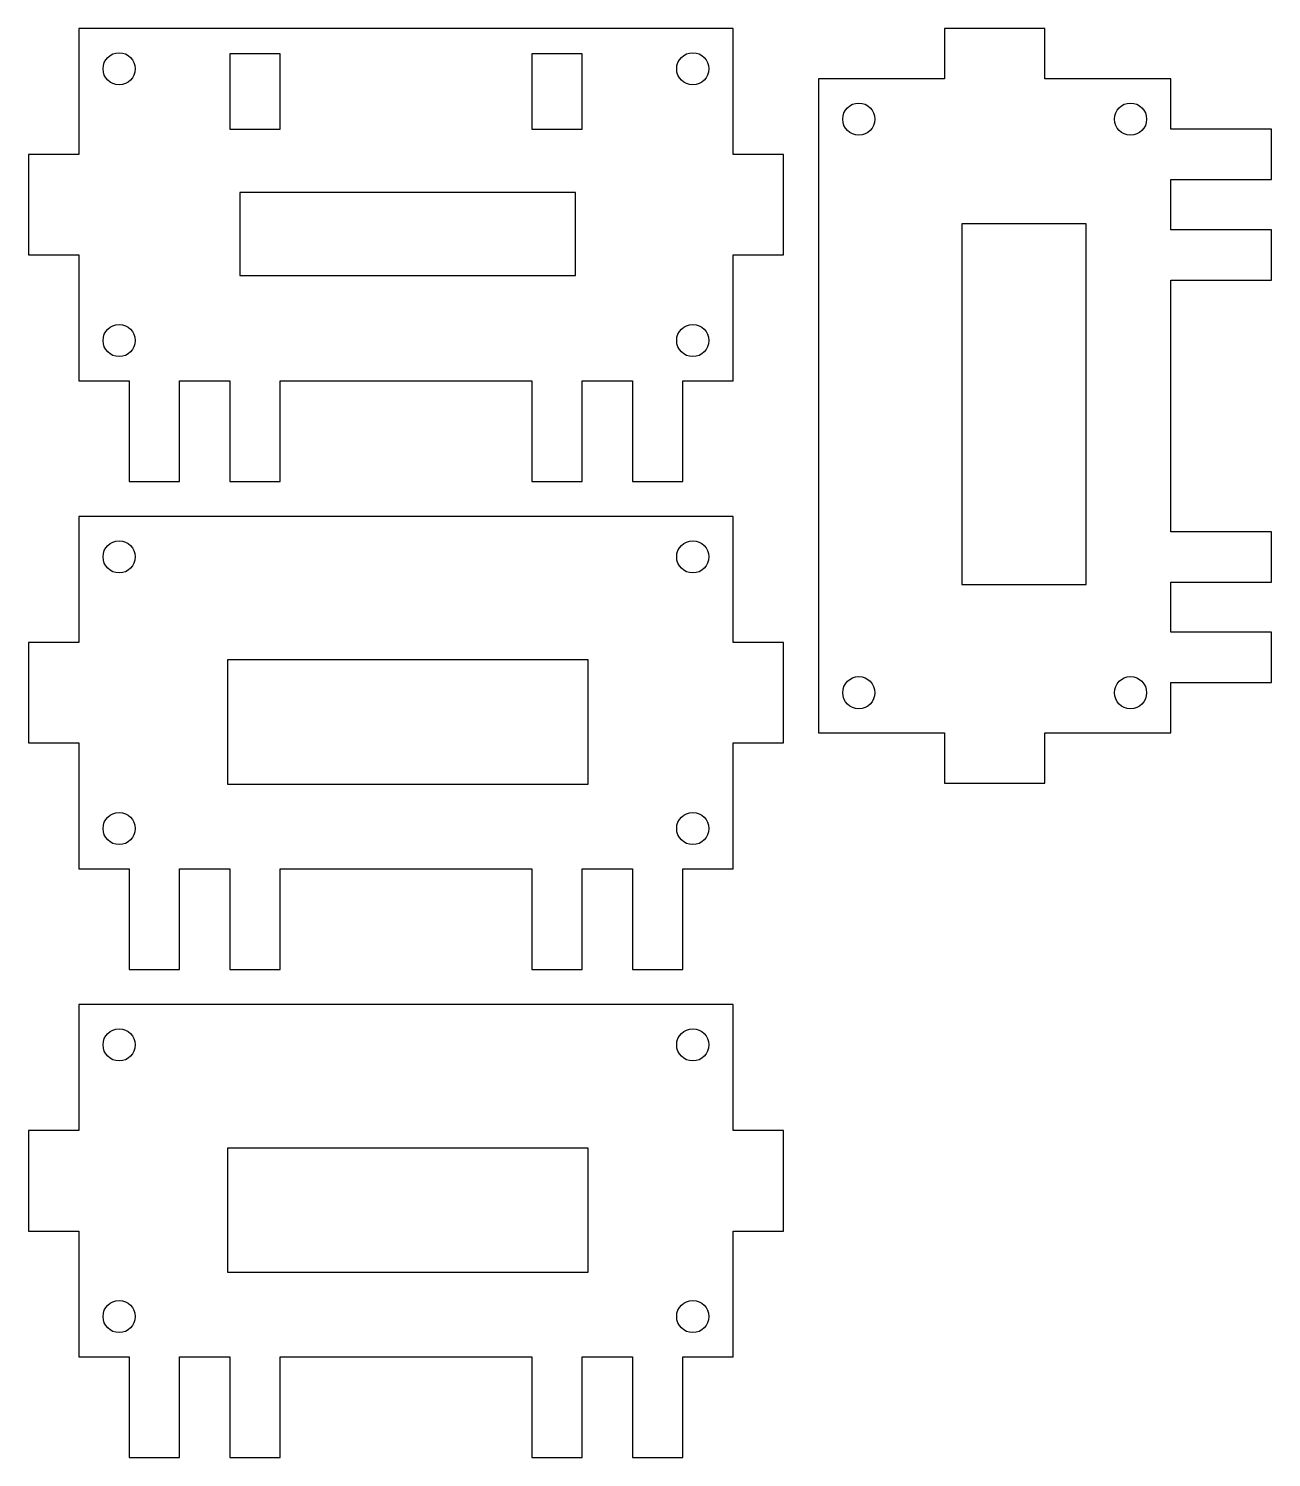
# Model space of a CAD drawing. Header units: millimetres. Extents: x 10 to 257, y 10 to 294.
import ezdxf

# ---------------------------------------------------------------- set-up
doc = ezdxf.new("R2010")
doc.units = ezdxf.units.MM
doc.layers.add('CUT', color=1, linetype='Continuous')

msp = doc.modelspace()

# ---------------------------------------------------------------- linework, layer by layer
at = {"layer": 'CUT'}
for points in [[(30, 204.4), (40, 204.4), (40, 224.4), (50, 224.4), (50, 204.4), (60, 204.4), (60, 224.4), (110, 224.4), (110, 204.4), (120, 204.4), (120, 224.4), (130, 224.4), (130, 204.4), (140, 204.4), (140, 224.4), (150, 224.4), (150, 249.4), (160, 249.4), (160, 269.4), (150, 269.4), (150, 294.4), (20, 294.4), (20, 269.4), (10, 269.4), (10, 249.4), (20, 249.4), (20, 224.4), (30, 224.4)], [(257, 164.4), (257, 174.4), (237, 174.4), (237, 184.4), (257, 184.4), (257, 194.4), (237, 194.4), (237, 244.4), (257, 244.4), (257, 254.4), (237, 254.4), (237, 264.4), (257, 264.4), (257, 274.4), (237, 274.4), (237, 284.4), (212, 284.4), (212, 294.4), (192, 294.4), (192, 284.4), (167, 284.4), (167, 154.4), (192, 154.4), (192, 144.4), (212, 144.4), (212, 154.4), (237, 154.4), (237, 164.4)], [(50, 274.4), (60, 274.4), (60, 289.4), (50, 289.4)], [(110, 274.4), (120, 274.4), (120, 289.4), (110, 289.4)], [(52, 245.3), (118.7, 245.3), (118.7, 261.8), (52, 261.8)], [(220.2, 183.9), (220.2, 255.6), (195.5, 255.6), (195.5, 183.9)], [(30, 107.4), (40, 107.4), (40, 127.4), (50, 127.4), (50, 107.4), (60, 107.4), (60, 127.4), (110, 127.4), (110, 107.4), (120, 107.4), (120, 127.4), (130, 127.4), (130, 107.4), (140, 107.4), (140, 127.4), (150, 127.4), (150, 152.4), (160, 152.4), (160, 172.4), (150, 172.4), (150, 197.4), (20, 197.4), (20, 172.4), (10, 172.4), (10, 152.4), (20, 152.4), (20, 127.4), (30, 127.4)], [(49.5, 144.2), (121.2, 144.2), (121.2, 168.9), (49.5, 168.9)], [(30, 10.4), (40, 10.4), (40, 30.4), (50, 30.4), (50, 10.4), (60, 10.4), (60, 30.4), (110, 30.4), (110, 10.4), (120, 10.4), (120, 30.4), (130, 30.4), (130, 10.4), (140, 10.4), (140, 30.4), (150, 30.4), (150, 55.4), (160, 55.4), (160, 75.4), (150, 75.4), (150, 100.4), (20, 100.4), (20, 75.4), (10, 75.4), (10, 55.4), (20, 55.4), (20, 30.4), (30, 30.4)], [(49.5, 47.2), (121.2, 47.2), (121.2, 71.9), (49.5, 71.9)]]:
    msp.add_lwpolyline(points, close=True, dxfattribs=at)
for centre in [(28, 286.4), (142, 286.4), (175, 276.4), (229, 276.4), (28, 232.4), (142, 232.4), (28, 189.4), (142, 189.4), (175, 162.4), (229, 162.4), (28, 135.4), (142, 135.4), (28, 92.4), (142, 92.4), (28, 38.4), (142, 38.4)]:
    msp.add_circle(centre, 3.2, dxfattribs=at)

doc.saveas('drawing.dxf')
